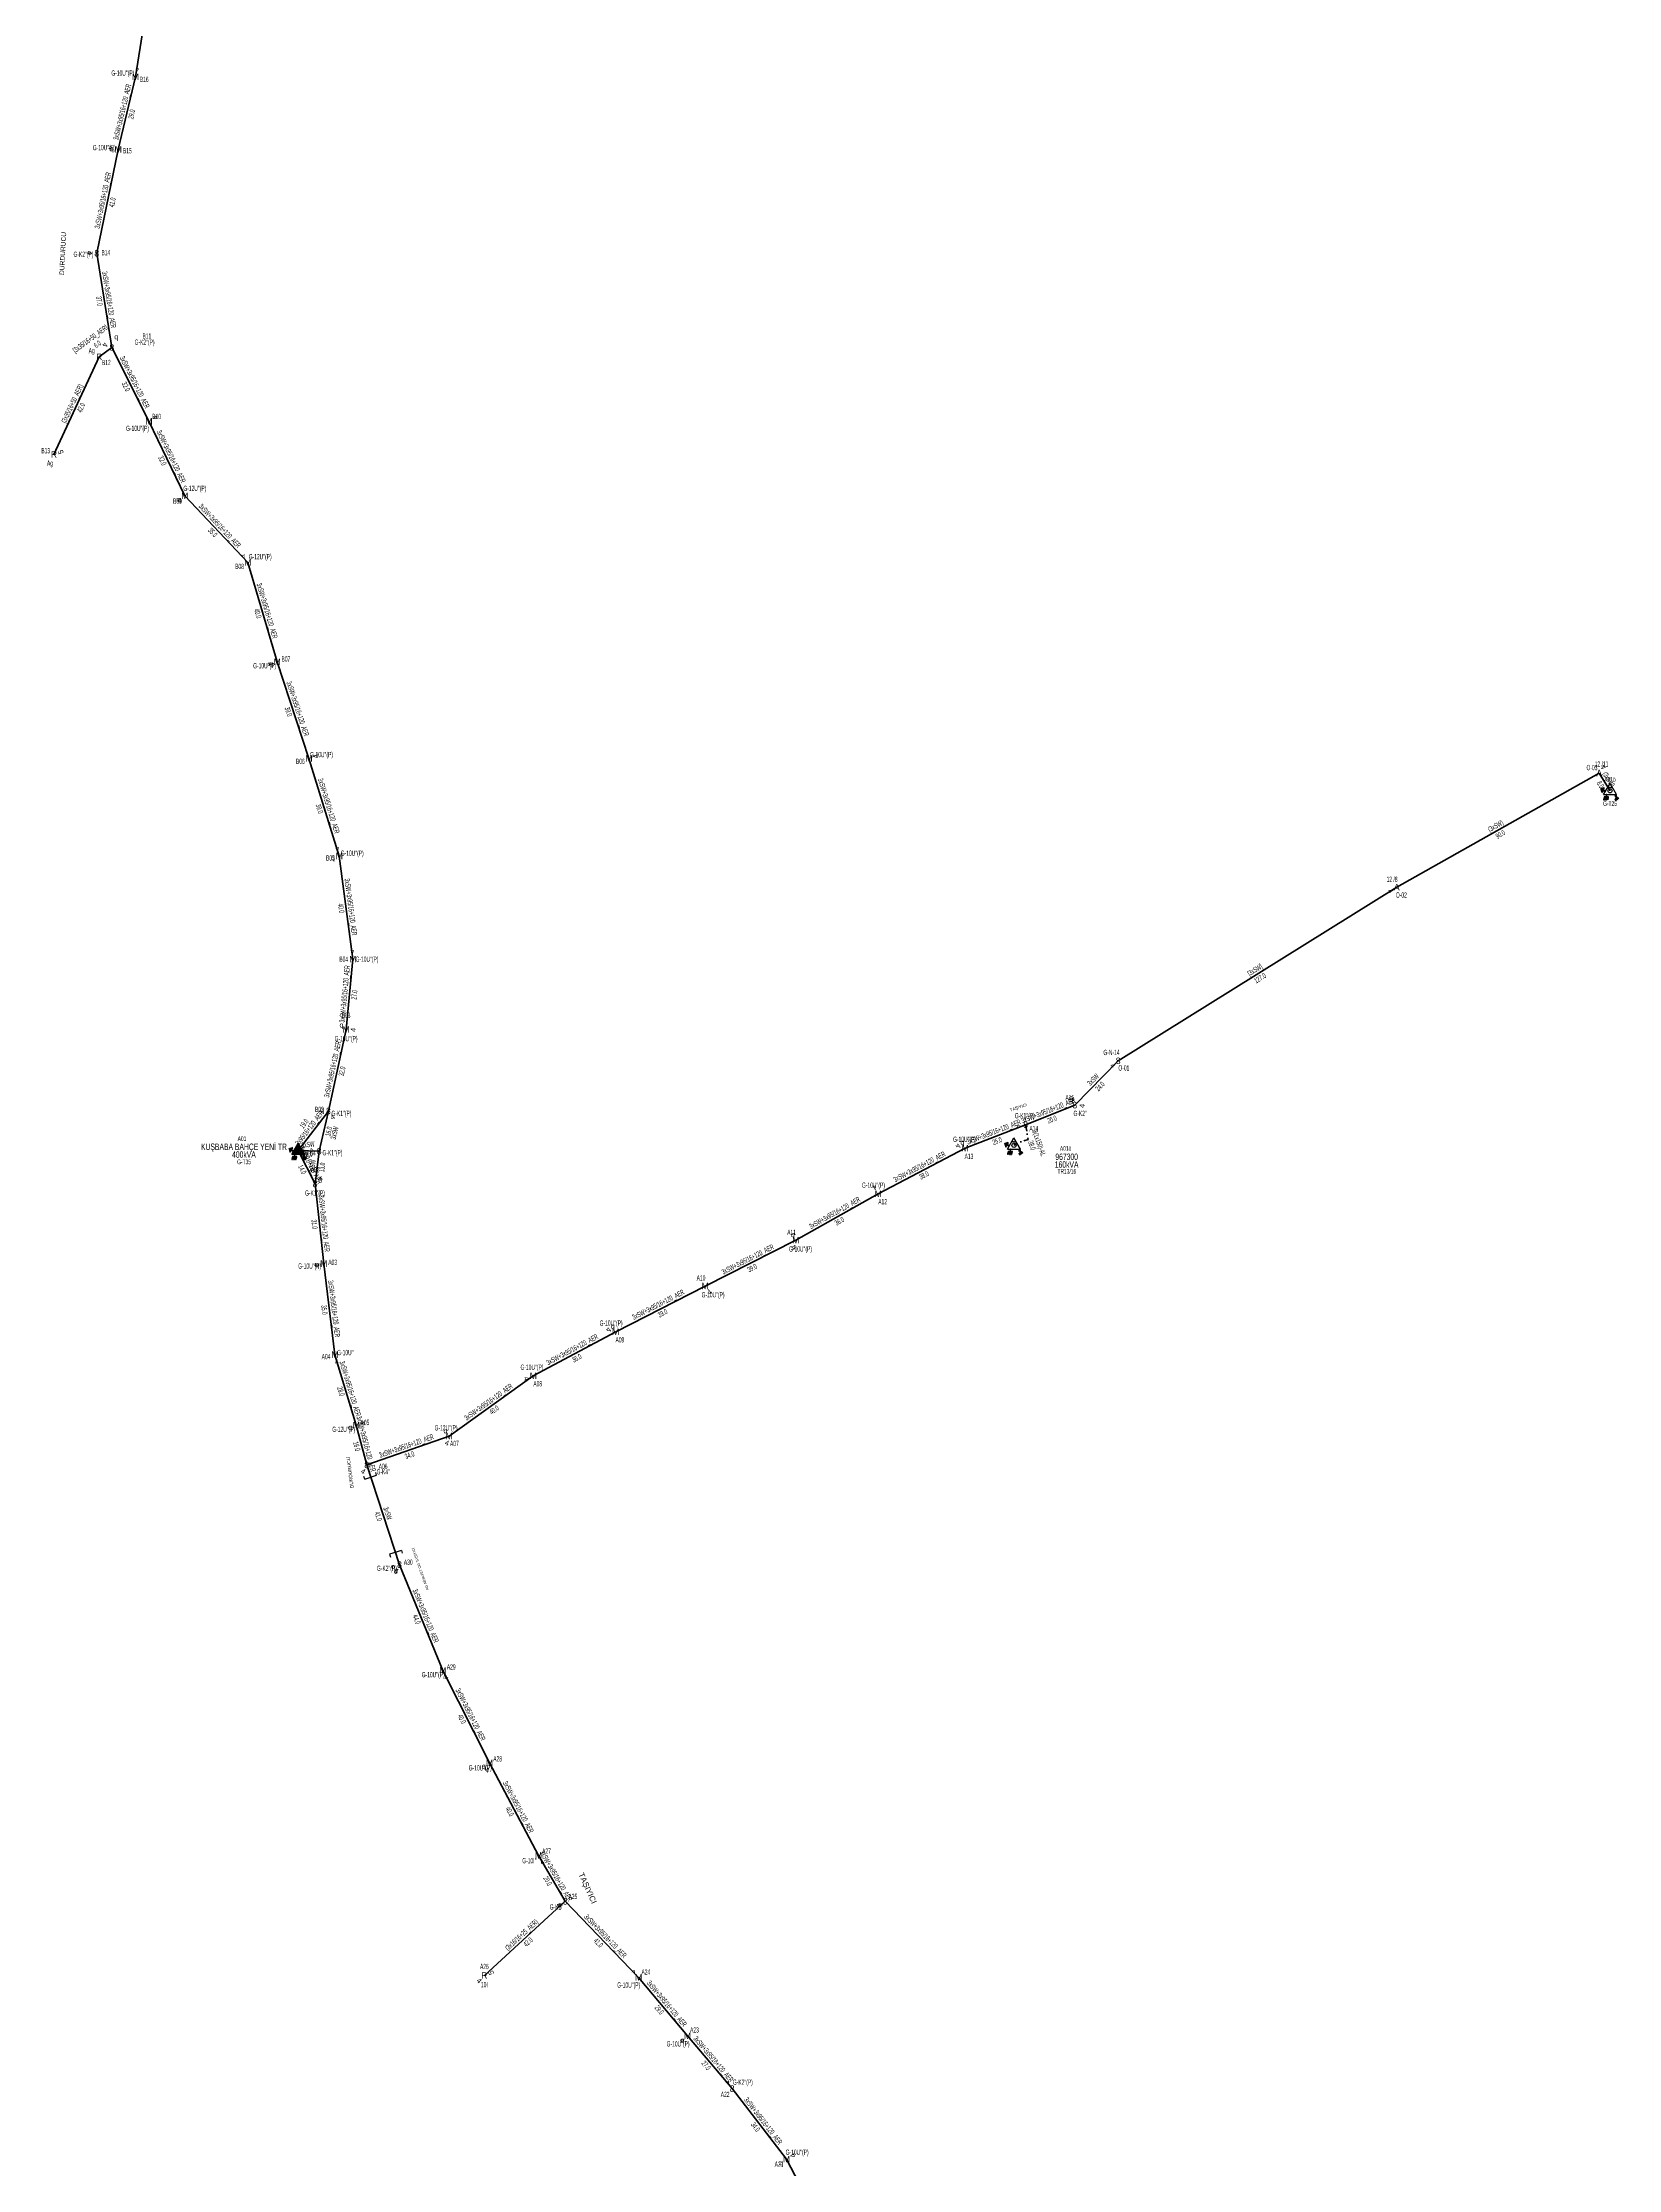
# Model space of a CAD drawing. Header units: millimetres. Extents: x 533048 to 542367, y 4141668 to 4149433.
# Drawn here: x 537570 to 538178, y 4144454 to 4145275 of the extents above; entities that cross this region are included whole.
import ezdxf
from ezdxf.enums import TextEntityAlignment as Align

# ---------------------------------------------------------------- set-up
doc = ezdxf.new("R2010")
doc.units = ezdxf.units.MM
doc.linetypes.add('DASHDOT', pattern=[5, 2.5, -1.25, 0, -1.25])
for name, color, linetype, lineweight in [('DIREK_AG_MEVCUT', 120, 'Continuous', 25), ('DIREK_ENH_MEVCUT', 6, 'Continuous', 25), ('DIREK_ENH_YENI', 6, 'Continuous', 25), ('DIREK_OG_YENI', 10, 'Continuous', 25), ('HAT_AG_HAVAI_BYSK', 3, 'Continuous', 50), ('HAT_AG_HAVAI_MEVCUT', 126, 'Continuous', 50), ('HAT_AG_HAVAI_YENI', 3, 'Continuous', 50), ('HAT_ENH_HAVAI_BYSK', 6, 'Continuous', 70), ('HAT_ENH_HAVAI_MEVCUT', 6, 'Continuous', 70), ('HAT_OG_HAVAI_MEVCUT', 48, 'Continuous', 70), ('HAT_OG_HAVAI_YENI', 1, 'Continuous', 70), ('HAT_OG_YERALTI_YENI', 1, 'DASHDOT', 70), ('KULLANICI', 1, 'Continuous', 25), ('TRAFO_MEVCUT', 5, 'Continuous', 30), ('TRAFO_TADILAT_BYSK', 5, 'Continuous', 30), ('TRAFO_YENI', 5, 'Continuous', 30)]:
    doc.layers.add(name, color=color, linetype=linetype, lineweight=lineweight)
doc.layers.add('NIA_AG', color=5, linetype='Continuous')
doc.styles.add('Direk', font='B_CAD')
doc.styles.get("Standard").update_dxf_attribs({"font": 'Arial'})

# ---------------------------------------------------------------- blocks, each defined once
blk = doc.blocks.new('AG_NIA', base_point=(-64.4296, 129.8924))
at = {"layer": 'NIA_AG'}
for p, q in [((-64.429604, 132.292432), (-65.529604, 132.292432)), ((-64.429604, 127.492432), (-64.429604, 132.292432)), ((-64.429604, 127.492432), (-65.529604, 127.492432))]:
    blk.add_line(p, q, dxfattribs=at)
blk = doc.blocks.new('MEV_DIREK_OZEL')
h = blk.add_hatch(color=32)
h.paths.add_polyline_path([(-2.12, 1), (-2.34, 1.12), (-3.29, -0.52), (-3.08, -0.65), (-2.65, 0.09), (-1.88, -0.36), (-1.78, -0.19), (-2.55, 0.26)])
h.paths.add_polyline_path([(-3.44, -0.15), (-3.31, -0.22), (-2.59, 1.01), (-2.72, 1.09)])
h.paths.add_polyline_path([(-3.52, 0.32), (-3.39, 0.24), (-3.03, 0.85), (-3.16, 0.92)])
h.paths.add_polyline_path([(-3.56, 0.84), (-3.64, 0.71), (-3.51, 0.63), (-3.43, 0.76)])
h.paths.add_polyline_path([(-1.49, -2.34), (-2.24, -2.34), (-2.5, -3.47), (-2.4, -3.47), (-2.19, -2.54), (-1.89, -2.54), (-2.1, -3.47), (-2, -3.47), (-1.79, -2.54), (-1.49, -2.54), (-1.7, -3.48), (-1.6, -3.48), (-1.39, -2.54), (-1.09, -2.54), (-1.3, -3.48), (-1.2, -3.48), (-0.99, -2.54), (-0.69, -2.55), (-0.9, -3.48), (-0.8, -3.48), (-0.54, -2.35), (-1.29, -2.34), (-1.29, -1.44), (-1.49, -1.44)])
at = {"layer": 'TRAFO_MEVCUT'}
for points in [[(2.4, -1.57), (2.17, -1.92), (2.12, -1.44), (1.99, -1.44), (2.06, -2.32), (2.29, -1.96), (2.35, -2.67), (2.14, -2.67), (2.44, -2.87), (2.45, -2.86), (2.69, -2.49), (2.49, -2.63)], [(2.4, -1.57), (2.17, -1.92), (2.12, -1.44), (1.99, -1.44), (2.06, -2.32), (2.29, -1.96), (2.35, -2.67), (2.14, -2.67), (2.44, -2.87), (2.02, -3.19), (2.24, -3.79), (2.3, -3.74), (2.13, -3.26), (2.3, -3.13), (2.48, -3.6), (2.54, -3.56), (2.36, -3.08), (2.54, -2.94), (2.72, -3.42), (2.78, -3.38), (2.6, -2.9), (2.78, -2.76), (2.95, -3.24), (3.01, -3.2), (2.84, -2.72), (3.01, -2.58), (3.19, -3.06), (3.25, -3.01), (3.03, -2.42), (2.45, -2.86), (2.69, -2.49), (2.49, -2.63)], [(3.01, -2.58), (3.19, -3.06), (3.25, -3.01), (3.03, -2.42), (2.45, -2.86), (2.69, -2.49), (2.49, -2.63), (2.4, -1.57), (2.17, -1.92), (2.12, -1.44), (1.99, -1.44), (2.06, -2.32), (2.29, -1.96), (2.35, -2.67), (2.14, -2.67), (2.44, -2.87), (2.02, -3.19), (2.24, -3.79), (2.3, -3.74), (2.13, -3.26), (2.3, -3.13), (2.48, -3.6), (2.54, -3.56), (2.36, -3.08), (2.54, -2.94), (2.72, -3.42), (2.78, -3.38), (2.6, -2.9), (2.78, -2.76), (2.95, -3.24), (3.01, -3.2), (2.84, -2.72)]]:
    blk.add_hatch(color=32, dxfattribs=at).paths.add_polyline_path(points)
at = {"layer": 'TRAFO_MEVCUT', "linetype": 'Continuous'}
for p, q in [((-2.5, -1.44), (0, 2.89)), ((2.5, -1.44), (0, 2.89)), ((-2.5, -1.44), (2.5, -1.44))]:
    blk.add_line(p, q, dxfattribs=at)
at = {"layer": 'TRAFO_MEVCUT', "color": 32, "flags": 128}
blk.add_lwpolyline([(1.99, -1.44), (2.12, -1.44), (2.17, -1.92), (2.4, -1.57), (2.49, -2.63), (2.69, -2.49), (2.45, -2.86), (3.03, -2.42), (3.25, -3.01), (3.19, -3.06), (3.01, -2.58), (2.84, -2.72), (3.01, -3.2), (2.95, -3.24), (2.78, -2.76), (2.6, -2.9), (2.78, -3.38), (2.72, -3.42), (2.54, -2.94), (2.36, -3.08), (2.54, -3.56), (2.48, -3.6), (2.3, -3.13), (2.13, -3.26), (2.3, -3.74), (2.24, -3.79), (2.02, -3.19), (2.44, -2.87), (2.14, -2.67), (2.35, -2.67), (2.29, -1.96), (2.06, -2.32), (1.99, -1.44)], dxfattribs=at)
at = {"layer": 'TRAFO_MEVCUT', "linetype": 'Continuous'}
for centre, radius in [((0, 0), 0.804), ((-0.34, 1.34), 0.12), ((0.34, 1.34), 0.12)]:
    blk.add_circle(centre, radius, dxfattribs=at)
at = {"layer": 'TRAFO_TADILAT_BYSK', "color": 32, "flags": 128}
for points in [[(-3.51, 0.63), (-3.43, 0.76), (-3.56, 0.84), (-3.64, 0.71), (-3.51, 0.63)], [(-3.39, 0.24), (-3.03, 0.85), (-3.16, 0.92), (-3.52, 0.32), (-3.39, 0.24)], [(-3.31, -0.22), (-2.59, 1.01), (-2.72, 1.09), (-3.44, -0.15), (-3.31, -0.22)], [(-1.78, -0.19), (-2.55, 0.26), (-2.12, 1), (-2.34, 1.12), (-3.29, -0.52), (-3.08, -0.65), (-2.65, 0.09), (-1.88, -0.36), (-1.78, -0.19)], [(-1.29, -1.44), (-1.49, -1.44), (-1.49, -2.34), (-2.24, -2.34), (-2.5, -3.47), (-2.4, -3.47), (-2.19, -2.54), (-1.89, -2.54), (-2.1, -3.47), (-2, -3.47), (-1.79, -2.54), (-1.49, -2.54), (-1.7, -3.48), (-1.6, -3.48), (-1.39, -2.54), (-1.09, -2.54), (-1.3, -3.48), (-1.2, -3.48), (-0.99, -2.54), (-0.69, -2.55), (-0.9, -3.48), (-0.8, -3.48), (-0.54, -2.35), (-1.29, -2.34), (-1.29, -1.44)]]:
    blk.add_lwpolyline(points, dxfattribs=at)
blk = doc.blocks.new('YENI_DIREK')
h = blk.add_hatch(color=32)
h.paths.add_polyline_path([(-3.28, -0.5), (-3.07, -0.63), (-2.64, 0.1), (-1.87, -0.35), (-1.77, -0.17), (-2.54, 0.28), (-2.11, 1.01), (-2.33, 1.14)])
h.paths.add_polyline_path([(-3.42, -0.17), (-3.29, -0.25), (-2.57, 0.98), (-2.7, 1.06)])
h.paths.add_polyline_path([(-3.5, 0.29), (-3.37, 0.22), (-3.01, 0.82), (-3.14, 0.9)])
h.paths.add_polyline_path([(-3.41, 0.73), (-3.54, 0.81), (-3.62, 0.68), (-3.49, 0.61)])
h.paths.add_polyline_path([(-1.26, -1.44), (-1.46, -1.44), (-1.47, -2.34), (-2.22, -2.34), (-2.48, -3.47), (-2.38, -3.47), (-2.17, -2.54), (-1.87, -2.54), (-2.08, -3.47), (-1.98, -3.47), (-1.77, -2.54), (-1.47, -2.54), (-1.68, -3.48), (-1.58, -3.48), (-1.37, -2.54), (-1.07, -2.54), (-1.28, -3.48), (-1.18, -3.48), (-0.97, -2.54), (-0.67, -2.55), (-0.88, -3.48), (-0.78, -3.48), (-0.52, -2.35), (-1.27, -2.34)])
at = {"layer": 'TRAFO_YENI'}
for points in [[(2.31, -1.57), (2.08, -1.92), (2.04, -1.44), (1.9, -1.44), (1.98, -2.32), (2.21, -1.96), (2.27, -2.67), (2.06, -2.67), (2.36, -2.87), (2.36, -2.86), (2.6, -2.49), (2.41, -2.63)], [(2.31, -1.57), (2.08, -1.92), (2.04, -1.44), (1.9, -1.44), (1.98, -2.32), (2.21, -1.96), (2.27, -2.67), (2.06, -2.67), (2.36, -2.87), (1.94, -3.19), (2.16, -3.79), (2.22, -3.74), (2.04, -3.26), (2.22, -3.13), (2.4, -3.6), (2.46, -3.56), (2.28, -3.08), (2.46, -2.94), (2.64, -3.42), (2.69, -3.38), (2.51, -2.9), (2.69, -2.76), (2.87, -3.24), (2.93, -3.2), (2.75, -2.72), (2.93, -2.58), (3.11, -3.06), (3.17, -3.01), (2.95, -2.42), (2.36, -2.86), (2.6, -2.49), (2.41, -2.63)], [(2.93, -2.58), (3.11, -3.06), (3.17, -3.01), (2.95, -2.42), (2.36, -2.86), (2.6, -2.49), (2.41, -2.63), (2.31, -1.57), (2.08, -1.92), (2.04, -1.44), (1.9, -1.44), (1.98, -2.32), (2.21, -1.96), (2.27, -2.67), (2.06, -2.67), (2.36, -2.87), (1.94, -3.19), (2.16, -3.79), (2.22, -3.74), (2.04, -3.26), (2.22, -3.13), (2.4, -3.6), (2.46, -3.56), (2.28, -3.08), (2.46, -2.94), (2.64, -3.42), (2.69, -3.38), (2.51, -2.9), (2.69, -2.76), (2.87, -3.24), (2.93, -3.2), (2.75, -2.72)]]:
    blk.add_hatch(color=32, dxfattribs=at).paths.add_polyline_path(points)
at = {"layer": 'TRAFO_TADILAT_BYSK', "color": 32, "flags": 128}
for points in [[(-3.49, 0.61), (-3.41, 0.73), (-3.54, 0.81), (-3.62, 0.68), (-3.49, 0.61)], [(-3.37, 0.22), (-3.01, 0.82), (-3.14, 0.9), (-3.5, 0.29), (-3.37, 0.22)], [(-3.29, -0.25), (-2.57, 0.98), (-2.7, 1.06), (-3.42, -0.17), (-3.29, -0.25)], [(-1.77, -0.17), (-2.54, 0.28), (-2.11, 1.01), (-2.33, 1.14), (-3.28, -0.5), (-3.07, -0.63), (-2.64, 0.1), (-1.87, -0.35), (-1.77, -0.17)], [(-1.26, -1.44), (-1.46, -1.44), (-1.47, -2.34), (-2.22, -2.34), (-2.48, -3.47), (-2.38, -3.47), (-2.17, -2.54), (-1.87, -2.54), (-2.08, -3.47), (-1.98, -3.47), (-1.77, -2.54), (-1.47, -2.54), (-1.68, -3.48), (-1.58, -3.48), (-1.37, -2.54), (-1.07, -2.54), (-1.28, -3.48), (-1.18, -3.48), (-0.97, -2.54), (-0.67, -2.55), (-0.88, -3.48), (-0.78, -3.48), (-0.52, -2.35), (-1.27, -2.34), (-1.26, -1.44)]]:
    blk.add_lwpolyline(points, dxfattribs=at)
at = {"layer": 'TRAFO_YENI', "linetype": 'Continuous'}
for p, q in [((-2.5, -1.44), (0, 2.89)), ((2.5, -1.44), (0, 2.89)), ((-2.5, -1.44), (2.5, -1.44))]:
    blk.add_line(p, q, dxfattribs=at)
at = {"layer": 'TRAFO_YENI', "color": 32, "flags": 128}
blk.add_lwpolyline([(1.9, -1.44), (2.04, -1.44), (2.08, -1.92), (2.31, -1.57), (2.41, -2.63), (2.6, -2.49), (2.36, -2.86), (2.95, -2.42), (3.17, -3.01), (3.11, -3.06), (2.93, -2.58), (2.75, -2.72), (2.93, -3.2), (2.87, -3.24), (2.69, -2.76), (2.51, -2.9), (2.69, -3.38), (2.64, -3.42), (2.46, -2.94), (2.28, -3.08), (2.46, -3.56), (2.4, -3.6), (2.22, -3.13), (2.04, -3.26), (2.22, -3.74), (2.16, -3.79), (1.94, -3.19), (2.36, -2.87), (2.06, -2.67), (2.27, -2.67), (2.21, -1.96), (1.98, -2.32), (1.9, -1.44)], dxfattribs=at)
at = {"layer": 'TRAFO_YENI', "linetype": 'Continuous'}
for points in [[(-2.5, -1.44), (0, -1.44), (0, 2.89)], [(0, -1.44), (0, 2.89), (2.5, -1.44)]]:
    blk.add_solid(points, dxfattribs=at)

msp = doc.modelspace()

# ---------------------------------------------------------------- linework, layer by layer
at = {"layer": 'HAT_AG_HAVAI_BYSK'}
msp.add_line((537592.312264, 4145153.681112), (537597.167, 4145157.268), dxfattribs=at)
at = {"layer": 'HAT_AG_HAVAI_MEVCUT'}
for p, q in [((537574.834731, 4145115.974833), (537592.312264, 4145153.681112)), ((537772.07, 4144557.708), (537740.878, 4144529.056))]:
    msp.add_line(p, q, dxfattribs=at)
at = {"layer": 'HAT_AG_HAVAI_YENI'}
for p, q in [((537680.697, 4144862.651), (537669.07234, 4144847.386801)), ((537669.07234, 4144847.386801), (537675.552706, 4144834.503871))]:
    msp.add_line(p, q, dxfattribs=at)
at = {"layer": 'HAT_ENH_HAVAI_BYSK'}
msp.add_line((537985.386, 4144882.018), (538092.854, 4144949.008), dxfattribs=at)
at = {"layer": 'HAT_ENH_HAVAI_MEVCUT'}
msp.add_line((538092.854, 4144949.008), (538170.94, 4144993.048), dxfattribs=at)
at = {"layer": 'HAT_OG_HAVAI_MEVCUT'}
msp.add_line((538170.94, 4144993.048), (538175.123, 4144986.185), dxfattribs=at)
at = {"layer": 'HAT_OG_HAVAI_YENI'}
for p, q in [((537613.199, 4145305.682), (537606.285093, 4145261.718584)), ((537606.285093, 4145261.718584), (537599.661199, 4145233.660245)), ((537599.661199, 4145233.660245), (537591.355, 4145193.606)), ((537591.355, 4145193.606), (537597.167, 4145157.268)), ((537597.167, 4145157.268), (537611.485443, 4145128.791347)), ((537611.485443, 4145128.791347), (537625.296, 4145100.048)), ((537625.296, 4145100.048), (537649.604, 4145074.301)), ((537649.604, 4145074.301), (537660.958, 4145035.981)), ((537660.958, 4145035.981), (537673.22, 4144998.641)), ((537673.22, 4144998.641), (537684.902, 4144961.042)), ((537684.902, 4144961.042), (537690.113, 4144921.239)), ((537690.113, 4144921.239), (537687.523779, 4144894.089677)), ((537680.697, 4144862.651), (537687.523779, 4144894.089677)), ((537985.386, 4144882.018), (537968.645, 4144864.923)), ((537680.697, 4144862.651), (537677.158508, 4144847.140802)), ((537949.657, 4144857.374), (537968.645, 4144864.923)), ((537926.35, 4144848.322), (537949.657, 4144857.374)), ((537677.158508, 4144847.140802), (537669.07234, 4144847.386801)), ((537677.158508, 4144847.140802), (537675.552706, 4144834.503871)), ((537892.826, 4144830.701), (537926.35, 4144848.322)), ((537678.887, 4144803.716), (537675.552706, 4144834.503871)), ((537861.043, 4144812.787), (537892.826, 4144830.701)), ((537826.047, 4144795.125), (537861.043, 4144812.787)), ((537678.887, 4144803.716), (537683.217766, 4144768.615039)), ((537791.528, 4144777.47), (537826.047, 4144795.125)), ((537759.753, 4144760.458), (537791.528, 4144777.47)), ((537683.217766, 4144768.615039), (537691.463, 4144741.392)), ((537727.309, 4144737.245), (537759.753, 4144760.458)), ((537691.463, 4144741.392), (537695.477593, 4144726.082758)), ((537695.477593, 4144726.082758), (537727.309, 4144737.245)), ((537695.477593, 4144726.082758), (537708.141, 4144687.589)), ((537708.141, 4144687.589), (537724.881, 4144646.782)), ((537724.881, 4144646.782), (537742.883, 4144611.073)), ((537742.883, 4144611.073), (537761.786, 4144575.372)), ((537761.786, 4144575.372), (537772.07, 4144557.708)), ((537772.07, 4144557.708), (537800.392865, 4144528.309697)), ((537800.392865, 4144528.309697), (537819.251675, 4144505.794496)), ((537819.251675, 4144505.794496), (537836.476, 4144485.412)), ((537836.476, 4144485.412), (537857.466573, 4144458.211996)), ((537857.466573, 4144458.211996), (537872.008041, 4144430.249862))]:
    msp.add_line(p, q, dxfattribs=at)
at = {"layer": 'HAT_OG_YERALTI_YENI', "flags": 128}
msp.add_lwpolyline([(537949.657, 4144857.374), (537950.689745, 4144851.693062), (537946.802055, 4144850.423612), (537945.165, 4144849.408)], dxfattribs=at)

# ---------------------------------------------------------------- block references
at = {"layer": 'NIA_AG'}
for p, rotation in [((537697.04008, 4144721.333165), 288.20981), ((537706.578512, 4144692.338593), 108.20981)]:
    msp.add_blockref('AG_NIA', p, dxfattribs=dict(at, rotation=rotation))
at = {"layer": 'TRAFO_MEVCUT'}
msp.add_blockref('MEV_DIREK_OZEL', (537945.165, 4144849.408), dxfattribs=at)
at = {"layer": 'TRAFO_YENI'}
for name, p in [('MEV_DIREK_OZEL', (538175.123, 4144986.185)), ('YENI_DIREK', (537669.07234, 4144847.386801))]:
    msp.add_blockref(name, p, dxfattribs=at)

# ---------------------------------------------------------------- texts
at = {"layer": 'DIREK_AG_MEVCUT', "width": 0.53}
for s, p in [('Ag', (537589.387066, 4145156.06727)), ('B12', (537595.024377, 4145151.468773)), ('B13', (537571.659269, 4145117.446716)), ('Ag', (537573.300088, 4145112.663971)), ('A26', (537740.878, 4144532.556)), ('10I', (537740.878, 4144525.556))]:
    msp.add_text(s, height=2.05, dxfattribs=at).set_placement(p, align=Align.MIDDLE_CENTER)
at = {"layer": 'DIREK_AG_MEVCUT', "style": 'Direk'}
for p in [(537592.312264, 4145153.681112), (537574.834731, 4145115.974833), (537740.878, 4144529.056)]:
    msp.add_text('R', height=2.5, dxfattribs=at).set_placement(p, align=Align.MIDDLE_CENTER)
at = {"layer": 'DIREK_AG_MEVCUT', "color": 32, "style": 'Direk'}
for s, rotation, p in [('5', 470.131438, (537577.463667, 4145116.938523)), ('4', 315.000001, (537738.898101, 4144527.076101)), ('5', 112.500002, (537743.464863, 4144530.127514))]:
    msp.add_text(s, height=2, rotation=rotation, dxfattribs=at).set_placement(p, align=Align.MIDDLE_CENTER)
at = {"layer": 'DIREK_ENH_MEVCUT', "width": 0.53}
for s, p in [('O-03', (538168.166702, 4144995.183139)), ('12 /11', (538171.848625, 4144996.534398)), ('12 /8', (538091.044265, 4144952.058366)), ('O-02', (538094.63985, 4144945.997893))]:
    msp.add_text(s, height=2.05, dxfattribs=at).set_placement(p, align=Align.MIDDLE_CENTER)
at = {"layer": 'DIREK_ENH_MEVCUT', "style": 'Direk'}
for p in [(538170.94, 4144993.048), (538092.854, 4144949.008)]:
    msp.add_text('A', height=2.5, dxfattribs=at).set_placement(p, align=Align.MIDDLE_CENTER)
at = {"layer": 'DIREK_ENH_MEVCUT', "color": 32, "style": 'Direk'}
for rotation, p in [(503.377418, (538172.610315, 4144995.295231)), (301.308642, (538090.461735, 4144947.552986))]:
    msp.add_text('4', height=2, rotation=rotation, dxfattribs=at).set_placement(p, align=Align.MIDDLE_CENTER)
at = {"layer": 'DIREK_ENH_YENI', "width": 0.53}
for s, p in [('G-N-14', (537982.797212, 4144885.241448)), ('O-01', (537987.577606, 4144879.289106))]:
    msp.add_text(s, height=2.05, dxfattribs=at).set_placement(p, align=Align.MIDDLE_CENTER)
at = {"layer": 'DIREK_ENH_YENI', "color": 32, "style": 'Direk'}
msp.add_text('4', height=2, rotation=312.183887, dxfattribs=at).set_placement((537983.311218, 4144880.137766), align=Align.MIDDLE_CENTER)
at = {"layer": 'DIREK_ENH_YENI', "style": 'Direk'}
msp.add_text('8', height=2.5, dxfattribs=at).set_placement((537985.386, 4144882.018), align=Align.MIDDLE_CENTER)
at = {"layer": 'DIREK_OG_YENI', "width": 0.53}
for s, p in [("G-10U''(P)", (537601.407898, 4145263.154842)), ('B16', (537609.642538, 4145260.729868)), ("G-10U''(P)", (537594.241013, 4145234.400278)), ('B15', (537603.129026, 4145233.186773)), ("G-K2''(P)", (537586.221592, 4145193.230306)), ('B14', (537594.845664, 4145193.861468)), ("G-K2''(P)", (537609.798012, 4145159.309583)), ('B11', (537610.676221, 4145161.642611)), ("G-10U''(P)", (537607.078257, 4145126.052128)), ('B10', (537614.458057, 4145130.63893)), ("G-12U''(P)", (537629.186497, 4145102.91072)), ('B09', (537622.476934, 4145097.973665)), ("G-12U''(P)", (537654.400014, 4145076.556082)), ('B08', (537646.43666, 4145072.811719)), ("G-10U''(P)", (537656.112292, 4145034.467841)), ('B07', (537664.298901, 4145037.024256)), ("G-10U''(P)", (537678.052498, 4145000.185085)), ('B06', (537669.886052, 4144997.575733)), ('B05', (537681.483115, 4144960.292851)), ("G-10U''(P)", (537689.896764, 4144962.136457)), ('B04', (537686.613001, 4144921.241222)), ("G-10U''(P)", (537695.601752, 4144921.235516)), ('B03', (537687.523779, 4144899.589677)), ("G-10U''(P)", (537687.523779, 4144890.589677)), ('B02', (537677.255207, 4144863.28666)), ("G-K1''(P)", (537685.73586, 4144861.72038)), ("G-K1''(P)", (537949.350089, 4144860.8564)), ('A15', (537966.737447, 4144867.857492)), ("G-K2''", (537970.726965, 4144861.720201)), ('A14', (537952.826634, 4144855.889608)), ('O-04', (537673.71933, 4144846.491142)), ("G-K1''(P)", (537682.263526, 4144846.540173)), ("G-10U''(P)", (537926.120532, 4144851.739988)), ('A13', (537927.817363, 4144845.144447)), ('A02', (537675.552706, 4144840.003871)), ("G-K1''(P)", (537675.552706, 4144831.003871)), ("G-10U''(P)", (537890.982126, 4144834.030562)), ('A12', (537894.521615, 4144827.639156)), ('A11', (537859.388055, 4144815.871016)), ("G-10U''(P)", (537673.491759, 4144802.85317)), ('A03', (537682.343083, 4144804.268712)), ("G-10U''(P)", (537862.839177, 4144809.439795)), ('A10', (537824.461805, 4144798.245442)), ("G-10U''(P)", (537829.110699, 4144791.749485)), ("G-10U''(P)", (537789.77076, 4144780.831027)), ('A09', (537793.149636, 4144774.36834)), ('A04', (537679.791495, 4144767.900429)), ("G-10U''", (537687.249392, 4144769.455907)), ("G-10U''(P)", (537759.246872, 4144763.783312)), ('A08', (537761.458126, 4144757.401442)), ("G-12U''(P)", (537686.639837, 4144739.826498)), ('A05', (537694.79203, 4144742.472536)), ("G-12U''(P)", (537726.107691, 4144740.410025)), ('A07', (537729.314601, 4144734.376627)), ("G-K4''", (537701.878373, 4144723.437956)), ('A06', (537701.822118, 4144725.545227)), ('A30', (537711.505066, 4144688.55495)), ("G-K2''(P)", (537703.292319, 4144686.196762)), ('A29', (537728.094674, 4144648.168469)), ("G-10U''(P)", (537721.134764, 4144645.165768)), ("G-10U''(P)", (537739.275041, 4144609.208622)), ('A28', (537745.992397, 4144612.679751)), ("G-10I''", (537758.243728, 4144573.404105)), ('A27', (537764.845563, 4144577.071728)), ('A25', (537775.019553, 4144559.59218)), ("G-K1''", (537768.671826, 4144555.53724)), ("G-10U''(P)", (537796.562465, 4144525.393642)), ('A24', (537803.177698, 4144530.429769)), ('A23', (537821.924578, 4144508.054051)), ("G-10U''(P)", (537815.615563, 4144502.720687)), ('A22', (537833.752862, 4144483.213246)), ("G-K2''(P)", (537840.593242, 4144487.919508)), ("G-10U''(P)", (537861.544099, 4144460.893019)), ('A21', (537854.542099, 4144456.289119))]:
    msp.add_text(s, height=2.05, dxfattribs=at).set_placement(p, align=Align.MIDDLE_CENTER)
at = {"layer": 'DIREK_OG_YENI', "color": 32, "style": 'Direk'}
for s, rotation, p in [('4', 527.326848, (537606.899382, 4145264.450368)), ('4', 259.471188, (537596.908342, 4145234.171889)), ('4', 266.235104, (537588.561043, 4145193.789855)), ('4', 247.77283, (537594.575064, 4145158.327183)), ('4', 478.762835, (537613.939976, 4145130.138666)), ('4', 301.004897, (537622.896055, 4145098.605688)), ('4', 214.268083, (537648.027416, 4145076.614954)), ('4', 286.923083, (537658.27925, 4145035.165955)), ('4', 467.489893, (537675.890556, 4144999.482505)), ('4', 194.809689, (537684.186294, 4144963.748985)), ('4', 543.71118, (537689.931764, 4144924.033128)), ('4', 447.276099, (537690.320615, 4144893.956612)), ('4', 393.342273, (537682.23599, 4144860.311874)), ('5', 207.353416, (537967.358462, 4144867.40993)), ('4', 444.31256, (537971.431216, 4144864.645515)), ('4', 283.130906, (537946.93021, 4144856.737905)), ('4', 262.702993, (537674.381185, 4144847.496438)), ('4', 251.257251, (537923.698482, 4144849.221695)), ('4', 494.46955, (537677.55085, 4144836.465355)), ('4', 208.35233, (537891.496302, 4144833.165123)), ('4', 277.633518, (537676.111814, 4144803.344059)), ('4', 342.499173, (537860.200985, 4144810.116605)), ('4', 394.657728, (537827.639284, 4144792.821821)), ('4', 252.882987, (537788.852024, 4144778.294108)), ('4', 374.315768, (537683.91011, 4144765.901986)), ('4', 292.118596, (537757.159062, 4144759.40373)), ('4', 466.338198, (537694.14993, 4144742.179658)), ('4', 342.142914, (537726.450397, 4144734.579892)), ('4', 331.451909, (537694.139483, 4144723.623192)), ('5', -27.884717, (537706.831457, 4144685.114107)), ('4', 334.16268, (537706.920711, 4144685.068902)), ('4', 385.045399, (537726.066342, 4144644.245277)), ('4', 342.613794, (537742.046329, 4144608.400926)), ('4', 389.631101, (537763.170359, 4144572.938165)), ('4', 301.389267, (537769.679785, 4144556.249621)), ('4', 220.607179, (537798.570431, 4144530.435428)), ('4', 310.079685, (537817.109256, 4144503.991709)), ('4', 215.771076, (537834.839265, 4144487.683805)), ('4', 480.400852, (537859.88159, 4144459.628926))]:
    msp.add_text(s, height=2, rotation=rotation, dxfattribs=at).set_placement(p, align=Align.MIDDLE_CENTER)
at = {"layer": 'DIREK_OG_YENI', "style": 'Direk'}
for s, p in [('M', (537606.285093, 4145261.718584)), ('M', (537599.661199, 4145233.660245)), ('8', (537591.355, 4145193.606)), ('8', (537597.167, 4145157.268)), ('M', (537611.485443, 4145128.791347)), ('M', (537625.296, 4145100.048)), ('M', (537649.604, 4145074.301)), ('M', (537660.958, 4145035.981)), ('M', (537673.22, 4144998.641)), ('M', (537684.902, 4144961.042)), ('M', (537690.113, 4144921.239)), ('M', (537687.523779, 4144894.089677)), ('8', (537680.697, 4144862.651)), ('8', (537968.645, 4144864.923)), ('8', (537949.657, 4144857.374)), ('8', (537677.158508, 4144847.140802)), ('M', (537926.35, 4144848.322)), ('8', (537675.552706, 4144834.503871)), ('M', (537892.826, 4144830.701)), ('M', (537861.043, 4144812.787)), ('M', (537678.887, 4144803.716)), ('M', (537826.047, 4144795.125)), ('M', (537791.528, 4144777.47)), ('M', (537683.217766, 4144768.615039)), ('M', (537759.753, 4144760.458)), ('M', (537691.463, 4144741.392)), ('M', (537727.309, 4144737.245)), ('8', (537695.477593, 4144726.082758)), ('8', (537708.141, 4144687.589)), ('M', (537724.881, 4144646.782)), ('M', (537742.883, 4144611.073)), ('M', (537761.786, 4144575.372)), ('8', (537772.07, 4144557.708)), ('M', (537800.392865, 4144528.309697)), ('M', (537819.251675, 4144505.794496)), ('8', (537836.476, 4144485.412)), ('M', (537857.466573, 4144458.211996))]:
    msp.add_text(s, height=2.5, dxfattribs=at).set_placement(p, align=Align.MIDDLE_CENTER)
at = {"layer": 'DIREK_OG_YENI', "color": 4, "style": 'Direk'}
for p in [(537597.18418, 4145233.998439), (537598.85466, 4145161.41174), (537623.282381, 4145098.566332), (537658.571642, 4145035.235817), (537682.459939, 4144960.506893), (537685.756012, 4144895.857444), (537678.238577, 4144863.105043), (537967.282462, 4144867.019065), (537925.301883, 4144850.591681), (537859.860897, 4144814.989869), (537676.418369, 4144803.321206), (537790.369688, 4144779.685472), (537689.085121, 4144740.620188), (537725.876428, 4144739.293838), (537705.738096, 4144686.899036), (537740.662002, 4144609.925321), (537769.963176, 4144556.362157), (537817.342458, 4144504.180528), (537855.377663, 4144456.838513)]:
    msp.add_text('q', height=2, dxfattribs=at).set_placement(p, align=Align.MIDDLE_CENTER)
at = {"layer": 'HAT_AG_HAVAI_BYSK', "lineweight": 30, "width": 0.53}
msp.add_text('[3x35/16+50_AER]', height=2.05, rotation=36.458581, dxfattribs=at).set_placement((537589.423915, 4145159.766158, 268798.5835), align=Align.CENTER)
msp.add_text('6.0', height=2.05, rotation=36.458581, dxfattribs=at).set_placement((537590.96212, 4145159.36686, 268798.5835), align=Align.TOP_CENTER)
at = {"layer": 'HAT_AG_HAVAI_MEVCUT', "lineweight": 30, "width": 0.53}
for s, rotation, p in [('(3x35/16+50_AER)', 65.131437, (537582.802314, 4145135.18543, 268796.156132)), ('(3x16/16+25_AER)', 402.569615, (537755.898987, 4144544.007988))]:
    msp.add_text(s, height=2.05, rotation=rotation, dxfattribs=at).set_placement(p, align=Align.CENTER)
for rotation, p in [(65.131437, (537584.344681, 4145134.470515, 268796.156132)), (402.569615, (537757.049013, 4144542.756012))]:
    msp.add_text('42.0', height=2.05, rotation=rotation, dxfattribs=at).set_placement(p, align=Align.TOP_CENTER)
at = {"layer": 'HAT_AG_HAVAI_YENI', "lineweight": 30, "width": 0.53}
for rotation, p in [(52.707485, (537674.208648, 4144855.533904, 268840.348698)), (296.703293, (537673.071867, 4144841.327301))]:
    msp.add_text('3x95/16+120_AER', height=2.05, rotation=rotation, dxfattribs=at).set_placement(p, align=Align.CENTER)
for s, rotation, p in [('19.0', 52.707485, (537670.490881, 4144858.416344, 268840.348698)), ('14.0', 296.703293, (537671.553179, 4144840.563371))]:
    msp.add_text(s, height=2.05, rotation=rotation, dxfattribs=at).set_placement(p, align=Align.TOP_CENTER)
at = {"layer": 'HAT_ENH_HAVAI_BYSK', "lineweight": 30, "width": 0.53}
msp.add_text('[3xSW]', height=2.05, rotation=31.937282, dxfattribs=at).set_placement((538038.670358, 4144916.234334, 269046.427), align=Align.CENTER)
msp.add_text('127.0', height=2.05, rotation=31.937282, dxfattribs=at).set_placement((538039.569642, 4144914.791666, 269046.427), align=Align.TOP_CENTER)
at = {"layer": 'HAT_ENH_HAVAI_MEVCUT', "lineweight": 30, "width": 0.53}
msp.add_text('(3xSW)', height=2.05, rotation=29.422718, dxfattribs=at).set_placement((538131.479438, 4144971.768366, 269085.47), align=Align.CENTER)
msp.add_text('90.0', height=2.05, rotation=29.422718, dxfattribs=at).set_placement((538132.314562, 4144970.287634, 269085.47), align=Align.TOP_CENTER)
at = {"layer": 'HAT_OG_HAVAI_MEVCUT', "lineweight": 30, "width": 0.53}
msp.add_text('(3xSW)', height=2.05, rotation=301.362317, dxfattribs=at).set_placement((538173.757309, 4144990.058881, 269087.5615), align=Align.CENTER)
msp.add_text('8.0', height=2.05, rotation=301.362317, dxfattribs=at).set_placement((538172.305691, 4144989.174119, 269087.5615), align=Align.TOP_CENTER)
at = {"layer": 'HAT_OG_HAVAI_YENI', "lineweight": 30, "width": 0.53}
for s, rotation, p in [('3xSW+3x95/16+120_AER', 436.717052, (537602.145886, 4145247.88471, 268799.8306)), ('3xSW+3x95/16+120_AER', 438.284414, (537594.675807, 4145213.805718, 268795.6775)), ('3xSW+3x95/16+120_AER', 279.087079, (537595.100332, 4145175.571245, 268798.5835)), ('3xSW+3x95/16+120_AER', 296.693863, (537605.085628, 4145143.411513, 268805.742721)), ('3xSW+3x95/16+120_AER', 295.662395, (537619.156686, 4145114.787615, 268812.647807)), ('3xSW+3x95/16+120_AER', 313.354117, (537638.067863, 4145087.757863, 268824.802)), ('3xSW+3x95/16+120_AER', 286.50426, (537656.095979, 4145055.382474, 268830.479)), ('3xSW+3x95/16+120_AER', 288.179549, (537667.896571, 4145017.576196, 268836.61)), ('3xSW+3x95/16+120_AER', 287.260007, (537679.872723, 4144980.093702, 268842.451)), ('3xSW+3x95/16+120_AER', 277.45873, (537688.350308, 4144941.25084, 268845.0565)), ('3xSW+3x95/16+120_AER', 444.552198, (537687.972229, 4144907.745037)), ('3xSW+3x95/16+120_AER', 437.748655, (537683.279747, 4144878.550709)), ('3xSW', 405.59942, (537976.408204, 4144874.06522, 268984.3225)), ('3xSW+3x95/16+120_AER', 21.680961, (537958.836829, 4144861.93834, 268984.3225)), ('3xSW', 76.980348, (537684.055636, 4144853.957271, 268840.348698)), ('3xSW+3x95/16+120_AER', 21.225366, (537937.69562, 4144853.640312, 268974.828351)), ('3xSW', 6.374983, (537672.96629, 4144848.677144)), ('3xSW+3x95/16+120_AER', 27.727514, (537909.192579, 4144840.263941, 268963.175056)), ('3xSW', 442.688152, (537675.559765, 4144841.237615)), ('3xSW+3x95/16+120_AER', 29.407114, (537876.51714, 4144822.48448, 268946.413)), ('3xSW+3x95/16+120_AER', 276.181562, (537678.06506, 4144819.201534, 268839.44365)), ('3xSW+3x95/16+120_AER', 27.030677, (537842.936203, 4144804.503149, 268930.5215)), ('3xSW+3x95/16+120_AER', 277.033113, (537681.896137, 4144786.269667, 268841.608883)), ('3xSW+3x95/16+120_AER', 27.087685, (537808.400529, 4144787.054257, 268913.02358)), ('3xSW+3x95/16+120_AER', 28.164764, (537775.23935, 4144769.713158, 268895.764)), ('3xSW+3x95/16+120_AER', 286.850356, (537688.153888, 4144755.249912, 268845.7315)), ('3xSW+3x95/16+120_AER', 35.581957, (537743.036476, 4144749.542775, 268879.876558)), ('3xSW+3x95/16+120_AER', 284.694005, (537694.292496, 4144733.952987, 268847.738796)), ('3xSW+3x95/16+120_AER', 19.324686, (537711.112019, 4144732.466169, 268863.654506)), ('3xSW', 288.209369, (537702.616524, 4144707.101621, 268854.070294)), ('3xSW+3x95/16+120_AER', 292.304973, (537717.297195, 4144667.508231, 268862.4405)), ('3xSW+3x95/16+120_AER', 296.754071, (537734.641005, 4144629.310138, 268871.4415)), ('3xSW+3x95/16+120_AER', 297.900368, (537753.085698, 4144593.620245, 268880.893)), ('3xSW+3x95/16+120_AER', 300.208011, (537767.662574, 4144566.96767, 268886.035)), ('3xSW+3x95/16+120_AER', 313.932611, (537786.843565, 4144543.598588, 268900.196433)), ('3xSW+3x95/16+120_AER', 309.949657, (537810.473888, 4144517.597893, 268909.625837)), ('3xSW+3x95/16+120_AER', 310.198972, (537828.512837, 4144496.151914, 268918.237763)), ('3xSW+3x95/16+120_AER', 307.65835, (537847.643967, 4144472.331346, 268928.733286))]:
    msp.add_text(s, height=2.05, rotation=rotation, dxfattribs=at).set_placement(p, align=Align.CENTER)
for s, rotation, p in [('29.0', 436.717052, (537603.800406, 4145247.494118, 268799.8306)), ('41.0', 438.284414, (537596.340392, 4145213.460527, 268795.6775)), ('37.0', 279.087079, (537593.421668, 4145175.302755, 268798.5835)), ('32.0', 296.693863, (537603.566815, 4145142.647834, 268805.742721)), ('32.0', 295.662395, (537617.624371, 4145114.0514, 268812.647807)), ('35.0', 313.354117, (537636.831751, 4145086.590804, 268824.802)), ('40.0', 286.50426, (537654.466021, 4145054.899526, 268830.479)), ('39.0', 288.179549, (537666.281429, 4145017.045804, 268836.61)), ('39.0', 287.260007, (537678.249277, 4144979.589298, 268842.451)), ('40.0', 277.45873, (537686.664692, 4144941.03016, 268845.0565)), ('27.0', 444.552198, (537689.66455, 4144907.58364)), ('32.0', 437.748655, (537684.941032, 4144878.189968)), ('24.0', 405.59942, (537977.622796, 4144872.87578, 268984.3225)), ('16.0', 76.980348, (537679.803347, 4144855.01151, 268840.348698)), ('20.0', 21.680961, (537959.464873, 4144860.358606, 268984.3225)), ('8.0', 6.374983, (537673.15505, 4144846.987656)), ('25.0', 21.225366, (537938.311083, 4144852.055634, 268974.828351)), ('13.0', 442.688152, (537677.245941, 4144841.021256)), ('38.0', 27.727514, (537909.983533, 4144838.759152, 268963.175056)), ('31.0', 276.181562, (537676.374945, 4144819.018479, 268839.44365)), ('36.0', 29.407114, (537877.35186, 4144821.00352, 268946.413)), ('39.0', 27.030677, (537843.708797, 4144802.988851, 268930.5215)), ('35.0', 277.033113, (537680.208929, 4144786.061514, 268841.608883)), ('39.0', 27.087685, (537809.17463, 4144785.540728, 268913.02358)), ('36.0', 28.164764, (537776.041765, 4144768.214449, 268895.764)), ('28.0', 286.850356, (537686.526878, 4144754.757127, 268845.7315)), ('40.0', 35.581957, (537744.02565, 4144748.160192, 268879.876558)), ('16.0', 284.694005, (537692.648096, 4144733.521771, 268847.738796)), ('34.0', 19.324686, (537711.674585, 4144730.861949, 268863.654506)), ('41.0', 288.209369, (537701.001658, 4144706.570387, 268854.070294)), ('44.0', 292.304973, (537715.724394, 4144666.863019, 268862.4405)), ('40.0', 296.754071, (537733.122995, 4144628.544862, 268871.4415)), ('40.0', 297.900368, (537751.583302, 4144592.824755, 268880.893)), ('20.0', 300.208011, (537766.193426, 4144566.11233, 268886.035)), ('41.0', 313.932611, (537785.6193, 4144542.419108, 268900.196433)), ('29.0', 309.949657, (537809.170652, 4144516.506299, 268909.625837)), ('27.0', 310.198972, (537827.214364, 4144495.05466, 268918.237763)), ('34.0', 307.65835, (537846.298132, 4144471.292728, 268928.733286))]:
    msp.add_text(s, height=2.05, rotation=rotation, dxfattribs=at).set_placement(p, align=Align.TOP_CENTER)
at = {"layer": 'HAT_OG_YERALTI_YENI', "lineweight": 30, "width": 0.53}
msp.add_text('3(1x150)-AL', height=2.05, rotation=289.359078, dxfattribs=at).set_placement((537953.946906, 4144849.955592), align=Align.CENTER)
msp.add_text('38.0', height=2.05, rotation=289.359078, dxfattribs=at).set_placement((537953.086616, 4144849.739073), align=Align.TOP_CENTER)
at = {"layer": 'KULLANICI'}
for s, height, rotation, p in [('DURDURUCU', 1.831781, 86.9872, (537578.217603, 4145193.543638)), ('TAŞIYICI', 1.1818, 18.812824, (537946.866673, 4144864.053722)), ('DURDURUCU', 1.34224, 97.2709, (537689.062762, 4144723.158186)), ('AG NİHAYET OG TAŞIYICI', 0.9981, 109.3467, (537716.1232, 4144685.9707)), ('TAŞIYICI', 2.1952, 294.393763, (537780.739395, 4144562.792781))]:
    msp.add_text(s, height=height, rotation=rotation, dxfattribs=at).set_placement(p, align=Align.MIDDLE_CENTER)
at = {"layer": 'TRAFO_MEVCUT', "width": 0.6}
for s, height, p in [('967300', 2.5, (537965.504163, 4144843.735033)), ('A01ö', 1.8, (537965.09325, 4144847.306278)), ('160kVA', 2.5, (537965.504163, 4144840.735033))]:
    msp.add_text(s, height=height, dxfattribs=at).set_placement(p, align=Align.CENTER)
msp.add_text('TR13/16', height=1.8, dxfattribs=at).set_placement((537965.588978, 4144840.302006), align=Align.TOP_CENTER)
at = {"layer": 'TRAFO_YENI', "width": 0.6}
for s, height, p in [('A01ö', 1.8, (538175.123, 4144989.685)), ('KUŞBABA BAHÇE YENİ TR', 2.5, (537648.129474, 4144847.598827)), ('400kVA', 2.5, (537648.129474, 4144844.598827)), ('A01', 1.8, (537647.374723, 4144851.077465))]:
    msp.add_text(s, height=height, dxfattribs=at).set_placement(p, align=Align.CENTER)
for s, p in [('G-T25', (538175.123, 4144982.185)), ('G-T35', (537648.175514, 4144843.920661))]:
    msp.add_text(s, height=1.8, dxfattribs=at).set_placement(p, align=Align.TOP_CENTER)
at = {"layer": 'TRAFO_YENI', "color": 4, "style": 'Direk'}
msp.add_text('q', height=2, dxfattribs=at).set_placement((537671.032742, 4144845.835406), align=Align.MIDDLE_CENTER)

doc.saveas('drawing.dxf')
